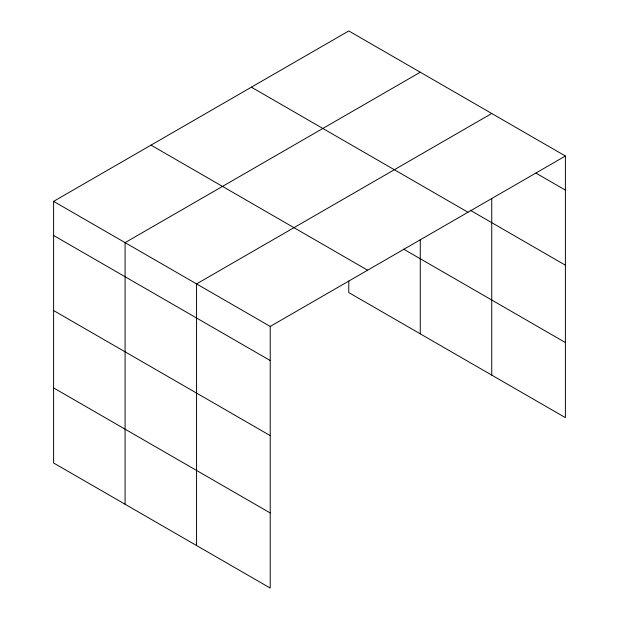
<?xml version="1.0" encoding="UTF-8"?>
<svg xmlns="http://www.w3.org/2000/svg" width="619" height="619" viewBox="0 0 619 619"><rect width="100%" height="100%" fill="white"/><g stroke="black" fill="none" stroke-linecap="round" stroke-linejoin="round"><path stroke-width="0.93" d="M565.395 156.011L348.783 30.95L53.605 201.368L53.605 462.989L270.217 588.05L270.217 326.43L565.395 156.011L565.395 417.632L348.783 292.57L348.783 281.018M491.749 198.606L491.749 375.106M420.27 72.222L125.084 242.64L125.084 504.261M491.749 113.486L196.563 283.912L196.563 545.532M536.1 173.196L565.395 190.103M470.138 210.189L565.395 265.187M251.376 87.186L467.987 212.247M403.642 249.155L565.395 342.547M151.013 145.132L367.624 270.194M53.605 201.368L270.217 326.43M53.605 235.468L270.217 360.529M53.605 310.552L270.217 435.606M53.605 387.912L270.217 512.965M420.27 239.414L420.27 333.842"/></g></svg>
